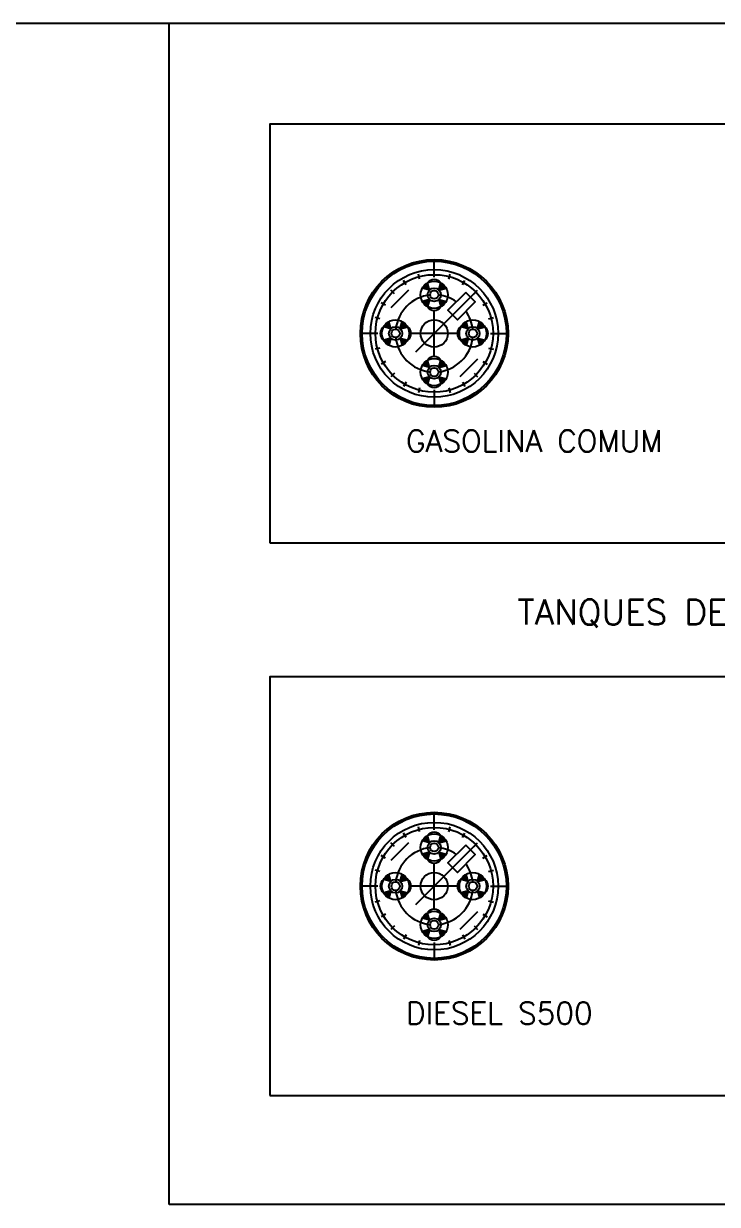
# Model space of a CAD drawing. Header units: millimetres. Extents: x 1111 to 2600, y -509 to -91.
# Drawn here: x 1561.55 to 1565.7, y -502.31 to -495.26 of the extents above; entities that cross this region are included whole.
import ezdxf

# ---------------------------------------------------------------- set-up
doc = ezdxf.new("R2010")
doc.units = ezdxf.units.MM
doc.layers.add('08', color=8, linetype='Continuous')
doc.styles.add('ROMANS', font='romans')

msp = doc.modelspace()

# ---------------------------------------------------------------- linework, layer by layer
at = {"layer": '08'}
for p, q in [((1569.6227, -495.2572), (1555.2532, -495.2572)), ((1562.4227, -502.3072), (1562.4227, -495.2572)), ((1564.0049, -496.7712), (1564.0049, -496.6762)), ((1564.0049, -496.7712), (1564.0049, -496.7412)), ((1563.8369, -496.8162), (1563.8219, -496.7902)), ((1563.9179, -496.7826), (1563.9102, -496.7537)), ((1563.9766, -496.8479), (1563.9653, -496.8056)), ((1564.0332, -496.8479), (1564.0445, -496.8056)), ((1564.0919, -496.7826), (1564.0996, -496.7537)), ((1564.1729, -496.8162), (1564.1879, -496.7902)), ((1563.7673, -496.8696), (1563.7461, -496.8484)), ((1563.8522, -496.8484), (1563.7461, -496.9545)), ((1563.8946, -497.2175), (1564.2531, -496.859)), ((1563.9766, -496.8479), (1563.9343, -496.8366)), ((1564.0332, -496.8479), (1564.0755, -496.8366)), ((1564.2425, -496.8696), (1564.2637, -496.8484)), ((1563.7139, -496.9392), (1563.6879, -496.9242)), ((1563.9766, -496.9045), (1563.9343, -496.9158)), ((1563.9766, -496.9045), (1563.9653, -496.9468)), ((1564.0332, -496.9045), (1564.0755, -496.9158)), ((1564.0332, -496.9045), (1564.0445, -496.9468)), ((1564.2959, -496.9392), (1564.3219, -496.9242)), ((1563.6803, -497.0202), (1563.6514, -497.0125)), ((1564.0049, -497.2445), (1564.0049, -496.9699)), ((1564.3294, -497.0202), (1564.3584, -497.0125)), ((1563.7456, -497.0789), (1563.7033, -497.0676)), ((1563.7456, -497.0789), (1563.7343, -497.0366)), ((1563.8022, -497.0789), (1563.8135, -497.0366)), ((1563.8022, -497.0789), (1563.8445, -497.0676)), ((1564.2076, -497.0789), (1564.1653, -497.0676)), ((1564.2076, -497.0789), (1564.1963, -497.0366)), ((1564.2642, -497.0789), (1564.2755, -497.0366)), ((1564.2642, -497.0789), (1564.3065, -497.0676)), ((1563.6689, -497.1072), (1563.5739, -497.1072)), ((1563.6689, -497.1072), (1563.6389, -497.1072)), ((1563.7456, -497.1355), (1563.7033, -497.1468)), ((1563.7456, -497.1355), (1563.7343, -497.1778)), ((1563.8022, -497.1355), (1563.8445, -497.1468)), ((1563.8022, -497.1355), (1563.8135, -497.1778)), ((1564.1422, -497.1072), (1563.8676, -497.1072)), ((1564.2076, -497.1355), (1564.1653, -497.1468)), ((1564.2076, -497.1355), (1564.1963, -497.1778)), ((1564.2642, -497.1355), (1564.3065, -497.1468)), ((1564.2642, -497.1355), (1564.2755, -497.1778)), ((1564.3409, -497.1072), (1564.3709, -497.1072)), ((1564.3409, -497.1072), (1564.4359, -497.1072)), ((1563.6803, -497.1942), (1563.6514, -497.2019)), ((1564.3294, -497.1942), (1564.3584, -497.2019)), ((1563.7139, -497.2752), (1563.6879, -497.2902)), ((1563.9766, -497.3099), (1563.9343, -497.2986)), ((1563.9766, -497.3099), (1563.9653, -497.2676)), ((1564.0332, -497.3099), (1564.0445, -497.2676)), ((1564.0332, -497.3099), (1564.0755, -497.2986)), ((1564.2637, -497.2599), (1564.1576, -497.366)), ((1564.2959, -497.2752), (1564.3219, -497.2902)), ((1563.7673, -497.3448), (1563.7461, -497.366)), ((1563.9766, -497.3665), (1563.9343, -497.3778)), ((1563.9766, -497.3665), (1563.9653, -497.4088)), ((1564.0332, -497.3665), (1564.0755, -497.3778)), ((1564.0332, -497.3665), (1564.0445, -497.4088)), ((1564.2425, -497.3448), (1564.2637, -497.366)), ((1563.8369, -497.3982), (1563.8219, -497.4242)), ((1563.9179, -497.4317), (1563.9102, -497.4607)), ((1564.0049, -497.4432), (1564.0049, -497.4732)), ((1564.0049, -497.4432), (1564.0049, -497.5382)), ((1564.0919, -497.4317), (1564.0996, -497.4607)), ((1564.1729, -497.3982), (1564.1879, -497.4242)), ((1564.0049, -500.0712), (1564.0049, -499.9762)), ((1563.9179, -500.0826), (1563.9102, -500.0537)), ((1564.0049, -500.0712), (1564.0049, -500.0412)), ((1564.0919, -500.0826), (1564.0996, -500.0537)), ((1563.8369, -500.1162), (1563.8219, -500.0902)), ((1563.9766, -500.1479), (1563.9653, -500.1056)), ((1564.0332, -500.1479), (1564.0445, -500.1056)), ((1564.1729, -500.1162), (1564.1879, -500.0902)), ((1563.7673, -500.1696), (1563.7461, -500.1484)), ((1563.8522, -500.1484), (1563.7461, -500.2545)), ((1563.8946, -500.5175), (1564.2531, -500.159)), ((1563.9766, -500.1479), (1563.9343, -500.1366)), ((1564.0332, -500.1479), (1564.0755, -500.1366)), ((1564.2425, -500.1696), (1564.2637, -500.1484)), ((1563.7139, -500.2392), (1563.6879, -500.2242)), ((1563.9766, -500.2045), (1563.9343, -500.2158)), ((1563.9766, -500.2045), (1563.9653, -500.2468)), ((1564.0332, -500.2045), (1564.0755, -500.2158)), ((1564.0332, -500.2045), (1564.0445, -500.2468)), ((1564.2959, -500.2392), (1564.3219, -500.2242)), ((1563.6803, -500.3202), (1563.6514, -500.3125)), ((1563.7456, -500.3789), (1563.7343, -500.3366)), ((1563.8022, -500.3789), (1563.8135, -500.3366)), ((1564.0049, -500.5445), (1564.0049, -500.2699)), ((1564.2076, -500.3789), (1564.1963, -500.3366)), ((1564.2642, -500.3789), (1564.2755, -500.3366)), ((1564.3294, -500.3202), (1564.3584, -500.3125)), ((1563.6689, -500.4072), (1563.5739, -500.4072)), ((1563.6689, -500.4072), (1563.6389, -500.4072)), ((1563.7456, -500.3789), (1563.7033, -500.3676)), ((1563.8022, -500.3789), (1563.8445, -500.3676)), ((1564.1422, -500.4072), (1563.8676, -500.4072)), ((1564.2076, -500.3789), (1564.1653, -500.3676)), ((1564.2642, -500.3789), (1564.3065, -500.3676)), ((1564.3409, -500.4072), (1564.3709, -500.4072)), ((1564.3409, -500.4072), (1564.4359, -500.4072)), ((1563.7456, -500.4355), (1563.7033, -500.4468)), ((1563.7456, -500.4355), (1563.7343, -500.4778)), ((1563.8022, -500.4355), (1563.8445, -500.4468)), ((1563.8022, -500.4355), (1563.8135, -500.4778)), ((1564.2076, -500.4355), (1564.1653, -500.4468)), ((1564.2076, -500.4355), (1564.1963, -500.4778)), ((1564.2642, -500.4355), (1564.3065, -500.4468)), ((1564.2642, -500.4355), (1564.2755, -500.4778)), ((1563.6803, -500.4942), (1563.6514, -500.5019)), ((1564.3294, -500.4942), (1564.3584, -500.5019)), ((1563.7139, -500.5752), (1563.6879, -500.5902)), ((1563.9766, -500.6099), (1563.9343, -500.5986)), ((1563.9766, -500.6099), (1563.9653, -500.5676)), ((1564.0332, -500.6099), (1564.0445, -500.5676)), ((1564.0332, -500.6099), (1564.0755, -500.5986)), ((1564.2637, -500.5599), (1564.1576, -500.666)), ((1564.2959, -500.5752), (1564.3219, -500.5902)), ((1563.7673, -500.6448), (1563.7461, -500.666)), ((1563.9766, -500.6665), (1563.9343, -500.6778)), ((1563.9766, -500.6665), (1563.9653, -500.7088)), ((1564.0332, -500.6665), (1564.0755, -500.6778)), ((1564.0332, -500.6665), (1564.0445, -500.7088)), ((1564.2425, -500.6448), (1564.2637, -500.666)), ((1563.8369, -500.6982), (1563.8219, -500.7242)), ((1563.9179, -500.7317), (1563.9102, -500.7607)), ((1564.0049, -500.7432), (1564.0049, -500.7732)), ((1564.0049, -500.7432), (1564.0049, -500.8382)), ((1564.0919, -500.7317), (1564.0996, -500.7607)), ((1564.1729, -500.6982), (1564.1879, -500.7242)), ((1569.6227, -502.3072), (1562.4227, -502.3072))]:
    msp.add_line(p, q, dxfattribs=at)
for points in [[(1563.0227, -498.3572), (1569.0227, -498.3572), (1569.0227, -495.8572), (1563.0227, -495.8572)], [(1564.193, -496.8625), (1564.0869, -496.9686), (1564.1435, -497.0252), (1564.2496, -496.9191)], [(1563.0227, -501.6572), (1569.0227, -501.6572), (1569.0227, -499.1572), (1563.0227, -499.1572)], [(1564.193, -500.1625), (1564.0869, -500.2686), (1564.1435, -500.3252), (1564.2496, -500.2191)]]:
    msp.add_lwpolyline(points, close=True, dxfattribs=at)
for centre, radius in [((1564.0049, -497.1072), 0.441), ((1564.0049, -497.1072), 0.431), ((1564.0049, -497.1072), 0.381), ((1564.0049, -497.1072), 0.351), ((1564.0049, -496.8762), 0.081), ((1564.0049, -496.8762), 0.04), ((1564.0049, -496.8762), 0.025), ((1563.7739, -497.1072), 0.081), ((1563.7739, -497.1072), 0.04), ((1563.7739, -497.1072), 0.025), ((1564.0049, -497.1072), 0.081), ((1564.2359, -497.1072), 0.081), ((1564.2359, -497.1072), 0.04), ((1564.2359, -497.1072), 0.025), ((1564.0049, -497.3382), 0.081), ((1564.0049, -497.3382), 0.04), ((1564.0049, -497.3382), 0.025), ((1564.0049, -500.4072), 0.441), ((1564.0049, -500.4072), 0.431), ((1564.0049, -500.4072), 0.381), ((1564.0049, -500.4072), 0.351), ((1564.0049, -500.1762), 0.081), ((1564.0049, -500.1762), 0.04), ((1564.0049, -500.1762), 0.025), ((1563.7739, -500.4072), 0.081), ((1564.0049, -500.4072), 0.081), ((1564.2359, -500.4072), 0.081), ((1563.7739, -500.4072), 0.04), ((1563.7739, -500.4072), 0.025), ((1564.2359, -500.4072), 0.04), ((1564.2359, -500.4072), 0.025), ((1564.0049, -500.6382), 0.081), ((1564.0049, -500.6382), 0.04), ((1564.0049, -500.6382), 0.025)]:
    msp.add_circle(centre, radius, dxfattribs=at)
for centre, radius, start, end in [((1564.0049, -496.834), 0.0488, 35.62307, 144.37693), ((1564.0049, -497.1072), 0.231, 96.20387, 173.79613), ((1564.0049, -497.1072), 0.231, 54.97161, 83.79613), ((1564.0049, -496.9211), 0.0488, 215.62307, 324.37693), ((1564.0049, -497.1072), 0.231, 6.20387, 35.02839), ((1563.7317, -497.1072), 0.0488, 125.62307, 234.37693), ((1563.8188, -497.1072), 0.0488, 305.62307, 54.37693), ((1564.1909, -497.1072), 0.0488, 125.62307, 234.37693), ((1564.2781, -497.1072), 0.0488, 305.62307, 54.37693), ((1564.0049, -497.1072), 0.231, 186.20387, 263.79613), ((1564.0049, -497.1072), 0.231, 276.20387, 353.79613), ((1564.0049, -497.2932), 0.0488, 35.62307, 144.37693), ((1564.0049, -497.3804), 0.0488, 215.62307, 324.37693), ((1564.0049, -500.134), 0.0488, 35.62307, 144.37693), ((1564.0049, -500.4072), 0.231, 96.20387, 173.79613), ((1564.0049, -500.4072), 0.231, 54.97161, 83.79613), ((1564.0049, -500.2211), 0.0488, 215.62307, 324.37693), ((1564.0049, -500.4072), 0.231, 6.20387, 35.02839), ((1563.7317, -500.4072), 0.0488, 125.62307, 234.37693), ((1563.8188, -500.4072), 0.0488, 305.62307, 54.37693), ((1564.1909, -500.4072), 0.0488, 125.62307, 234.37693), ((1564.2781, -500.4072), 0.0488, 305.62307, 54.37693), ((1564.0049, -500.4072), 0.231, 186.20387, 263.79613), ((1564.0049, -500.4072), 0.231, 276.20387, 353.79613), ((1564.0049, -500.5932), 0.0488, 35.62307, 144.37693), ((1564.0049, -500.6804), 0.0488, 215.62307, 324.37693)]:
    msp.add_arc(centre, radius, start, end, dxfattribs=at)
for points in [[(1563.9343, -496.8366), (1563.9653, -496.8056), (1563.9766, -496.8479), (1563.9653, -496.8056)], [(1563.9476, -496.8189), (1563.9498, -496.8211), (1563.9653, -496.8056), (1563.9498, -496.8211)], [(1563.956, -496.8116), (1563.9566, -496.8123), (1563.9476, -496.8189), (1563.9566, -496.8123)], [(1563.956, -496.8116), (1563.9653, -496.8056), (1563.9566, -496.8123), (1563.9653, -496.8056)], [(1564.0445, -496.8056), (1564.0755, -496.8366), (1564.0332, -496.8479), (1564.0755, -496.8366)], [(1564.0445, -496.8056), (1564.0622, -496.8189), (1564.06, -496.8211), (1564.0622, -496.8189)], [(1564.0537, -496.8116), (1564.0445, -496.8056), (1564.0532, -496.8123), (1564.0445, -496.8056)], [(1564.0537, -496.8116), (1564.0532, -496.8123), (1564.0622, -496.8189), (1564.0532, -496.8123)], [(1563.9343, -496.8366), (1563.9476, -496.8189), (1563.9498, -496.8211), (1563.9476, -496.8189)], [(1563.9403, -496.8273), (1563.9343, -496.8366), (1563.941, -496.8279), (1563.9343, -496.8366)], [(1563.9403, -496.8273), (1563.941, -496.8279), (1563.9476, -496.8189), (1563.941, -496.8279)], [(1564.0622, -496.8189), (1564.06, -496.8211), (1564.0755, -496.8366), (1564.06, -496.8211)], [(1564.0695, -496.8273), (1564.0688, -496.8279), (1564.0622, -496.8189), (1564.0688, -496.8279)], [(1564.0695, -496.8273), (1564.0755, -496.8366), (1564.0688, -496.8279), (1564.0755, -496.8366)], [(1563.9653, -496.9468), (1563.9343, -496.9158), (1563.9766, -496.9045), (1563.9343, -496.9158)], [(1563.9476, -496.9335), (1563.9498, -496.9313), (1563.9343, -496.9158), (1563.9498, -496.9313)], [(1563.9403, -496.925), (1563.9343, -496.9158), (1563.941, -496.9245), (1563.9343, -496.9158)], [(1563.9403, -496.925), (1563.941, -496.9245), (1563.9476, -496.9335), (1563.941, -496.9245)], [(1563.9653, -496.9468), (1563.9476, -496.9335), (1563.9498, -496.9313), (1563.9476, -496.9335)], [(1563.956, -496.9408), (1563.9566, -496.9401), (1563.9476, -496.9335), (1563.9566, -496.9401)], [(1563.956, -496.9408), (1563.9653, -496.9468), (1563.9566, -496.9401), (1563.9653, -496.9468)], [(1564.0755, -496.9158), (1564.0445, -496.9468), (1564.0332, -496.9045), (1564.0445, -496.9468)], [(1564.0622, -496.9335), (1564.06, -496.9313), (1564.0445, -496.9468), (1564.06, -496.9313)], [(1564.0537, -496.9408), (1564.0445, -496.9468), (1564.0532, -496.9401), (1564.0445, -496.9468)], [(1564.0537, -496.9408), (1564.0532, -496.9401), (1564.0622, -496.9335), (1564.0532, -496.9401)], [(1564.0755, -496.9158), (1564.0622, -496.9335), (1564.06, -496.9313), (1564.0622, -496.9335)], [(1564.0695, -496.925), (1564.0688, -496.9245), (1564.0622, -496.9335), (1564.0688, -496.9245)], [(1564.0695, -496.925), (1564.0755, -496.9158), (1564.0688, -496.9245), (1564.0755, -496.9158)], [(1563.7033, -497.0676), (1563.7343, -497.0366), (1563.7456, -497.0789), (1563.7343, -497.0366)], [(1563.7033, -497.0676), (1563.7166, -497.0499), (1563.7188, -497.0521), (1563.7166, -497.0499)], [(1563.7093, -497.0583), (1563.7033, -497.0676), (1563.71, -497.0589), (1563.7033, -497.0676)], [(1563.7093, -497.0583), (1563.71, -497.0589), (1563.7166, -497.0499), (1563.71, -497.0589)], [(1563.7166, -497.0499), (1563.7188, -497.0521), (1563.7343, -497.0366), (1563.7188, -497.0521)], [(1563.725, -497.0426), (1563.7256, -497.0433), (1563.7166, -497.0499), (1563.7256, -497.0433)], [(1563.725, -497.0426), (1563.7343, -497.0366), (1563.7256, -497.0433), (1563.7343, -497.0366)], [(1563.8135, -497.0366), (1563.8445, -497.0676), (1563.8022, -497.0789), (1563.8445, -497.0676)], [(1563.8135, -497.0366), (1563.8312, -497.0499), (1563.829, -497.0521), (1563.8312, -497.0499)], [(1563.8227, -497.0426), (1563.8135, -497.0366), (1563.8222, -497.0433), (1563.8135, -497.0366)], [(1563.8227, -497.0426), (1563.8222, -497.0433), (1563.8312, -497.0499), (1563.8222, -497.0433)], [(1563.8312, -497.0499), (1563.829, -497.0521), (1563.8445, -497.0676), (1563.829, -497.0521)], [(1563.8385, -497.0583), (1563.8378, -497.0589), (1563.8312, -497.0499), (1563.8378, -497.0589)], [(1563.8385, -497.0583), (1563.8445, -497.0676), (1563.8378, -497.0589), (1563.8445, -497.0676)], [(1564.1653, -497.0676), (1564.1963, -497.0366), (1564.2076, -497.0789), (1564.1963, -497.0366)], [(1564.1653, -497.0676), (1564.1786, -497.0499), (1564.1808, -497.0521), (1564.1786, -497.0499)], [(1564.1713, -497.0583), (1564.1653, -497.0676), (1564.172, -497.0589), (1564.1653, -497.0676)], [(1564.1713, -497.0583), (1564.172, -497.0589), (1564.1786, -497.0499), (1564.172, -497.0589)], [(1564.1786, -497.0499), (1564.1808, -497.0521), (1564.1963, -497.0366), (1564.1808, -497.0521)], [(1564.187, -497.0426), (1564.1876, -497.0433), (1564.1786, -497.0499), (1564.1876, -497.0433)], [(1564.187, -497.0426), (1564.1963, -497.0366), (1564.1876, -497.0433), (1564.1963, -497.0366)], [(1564.2755, -497.0366), (1564.3065, -497.0676), (1564.2642, -497.0789), (1564.3065, -497.0676)], [(1564.2755, -497.0366), (1564.2932, -497.0499), (1564.291, -497.0521), (1564.2932, -497.0499)], [(1564.2847, -497.0426), (1564.2755, -497.0366), (1564.2842, -497.0433), (1564.2755, -497.0366)], [(1564.2847, -497.0426), (1564.2842, -497.0433), (1564.2932, -497.0499), (1564.2842, -497.0433)], [(1564.2932, -497.0499), (1564.291, -497.0521), (1564.3065, -497.0676), (1564.291, -497.0521)], [(1564.3005, -497.0583), (1564.2998, -497.0589), (1564.2932, -497.0499), (1564.2998, -497.0589)], [(1564.3005, -497.0583), (1564.3065, -497.0676), (1564.2998, -497.0589), (1564.3065, -497.0676)], [(1563.7343, -497.1778), (1563.7033, -497.1468), (1563.7456, -497.1355), (1563.7033, -497.1468)], [(1563.7166, -497.1645), (1563.7188, -497.1623), (1563.7033, -497.1468), (1563.7188, -497.1623)], [(1563.7093, -497.156), (1563.7033, -497.1468), (1563.71, -497.1555), (1563.7033, -497.1468)], [(1563.7093, -497.156), (1563.71, -497.1555), (1563.7166, -497.1645), (1563.71, -497.1555)], [(1563.7343, -497.1778), (1563.7166, -497.1645), (1563.7188, -497.1623), (1563.7166, -497.1645)], [(1563.725, -497.1718), (1563.7256, -497.1711), (1563.7166, -497.1645), (1563.7256, -497.1711)], [(1563.8445, -497.1468), (1563.8135, -497.1778), (1563.8022, -497.1355), (1563.8135, -497.1778)], [(1563.8312, -497.1645), (1563.829, -497.1623), (1563.8135, -497.1778), (1563.829, -497.1623)], [(1563.8227, -497.1718), (1563.8222, -497.1711), (1563.8312, -497.1645), (1563.8222, -497.1711)], [(1563.8445, -497.1468), (1563.8312, -497.1645), (1563.829, -497.1623), (1563.8312, -497.1645)], [(1563.8385, -497.156), (1563.8378, -497.1555), (1563.8312, -497.1645), (1563.8378, -497.1555)], [(1563.8385, -497.156), (1563.8445, -497.1468), (1563.8378, -497.1555), (1563.8445, -497.1468)], [(1564.1963, -497.1778), (1564.1653, -497.1468), (1564.2076, -497.1355), (1564.1653, -497.1468)], [(1564.1786, -497.1645), (1564.1808, -497.1623), (1564.1653, -497.1468), (1564.1808, -497.1623)], [(1564.1713, -497.156), (1564.1653, -497.1468), (1564.172, -497.1555), (1564.1653, -497.1468)], [(1564.1713, -497.156), (1564.172, -497.1555), (1564.1786, -497.1645), (1564.172, -497.1555)], [(1564.1963, -497.1778), (1564.1786, -497.1645), (1564.1808, -497.1623), (1564.1786, -497.1645)], [(1564.187, -497.1718), (1564.1876, -497.1711), (1564.1786, -497.1645), (1564.1876, -497.1711)], [(1564.3065, -497.1468), (1564.2755, -497.1778), (1564.2642, -497.1355), (1564.2755, -497.1778)], [(1564.2932, -497.1645), (1564.291, -497.1623), (1564.2755, -497.1778), (1564.291, -497.1623)], [(1564.2847, -497.1718), (1564.2842, -497.1711), (1564.2932, -497.1645), (1564.2842, -497.1711)], [(1564.3065, -497.1468), (1564.2932, -497.1645), (1564.291, -497.1623), (1564.2932, -497.1645)], [(1564.3005, -497.156), (1564.2998, -497.1555), (1564.2932, -497.1645), (1564.2998, -497.1555)], [(1564.3005, -497.156), (1564.3065, -497.1468), (1564.2998, -497.1555), (1564.3065, -497.1468)], [(1563.725, -497.1718), (1563.7343, -497.1778), (1563.7256, -497.1711), (1563.7343, -497.1778)], [(1563.8227, -497.1718), (1563.8135, -497.1778), (1563.8222, -497.1711), (1563.8135, -497.1778)], [(1564.187, -497.1718), (1564.1963, -497.1778), (1564.1876, -497.1711), (1564.1963, -497.1778)], [(1564.2847, -497.1718), (1564.2755, -497.1778), (1564.2842, -497.1711), (1564.2755, -497.1778)], [(1563.9343, -497.2986), (1563.9653, -497.2676), (1563.9766, -497.3099), (1563.9653, -497.2676)], [(1563.9343, -497.2986), (1563.9476, -497.2809), (1563.9498, -497.2831), (1563.9476, -497.2809)], [(1563.9403, -497.2893), (1563.9343, -497.2986), (1563.941, -497.2899), (1563.9343, -497.2986)], [(1563.9403, -497.2893), (1563.941, -497.2899), (1563.9476, -497.2809), (1563.941, -497.2899)], [(1563.9476, -497.2809), (1563.9498, -497.2831), (1563.9653, -497.2676), (1563.9498, -497.2831)], [(1563.956, -497.2736), (1563.9566, -497.2743), (1563.9476, -497.2809), (1563.9566, -497.2743)], [(1563.956, -497.2736), (1563.9653, -497.2676), (1563.9566, -497.2743), (1563.9653, -497.2676)], [(1564.0445, -497.2676), (1564.0755, -497.2986), (1564.0332, -497.3099), (1564.0755, -497.2986)], [(1564.0445, -497.2676), (1564.0622, -497.2809), (1564.06, -497.2831), (1564.0622, -497.2809)], [(1564.0537, -497.2736), (1564.0445, -497.2676), (1564.0532, -497.2743), (1564.0445, -497.2676)], [(1564.0537, -497.2736), (1564.0532, -497.2743), (1564.0622, -497.2809), (1564.0532, -497.2743)], [(1564.0622, -497.2809), (1564.06, -497.2831), (1564.0755, -497.2986), (1564.06, -497.2831)], [(1564.0695, -497.2893), (1564.0688, -497.2899), (1564.0622, -497.2809), (1564.0688, -497.2899)], [(1564.0695, -497.2893), (1564.0755, -497.2986), (1564.0688, -497.2899), (1564.0755, -497.2986)], [(1563.9653, -497.4088), (1563.9343, -497.3778), (1563.9766, -497.3665), (1563.9343, -497.3778)], [(1564.0755, -497.3778), (1564.0445, -497.4088), (1564.0332, -497.3665), (1564.0445, -497.4088)], [(1563.9476, -497.3955), (1563.9498, -497.3933), (1563.9343, -497.3778), (1563.9498, -497.3933)], [(1563.9403, -497.387), (1563.9343, -497.3778), (1563.941, -497.3865), (1563.9343, -497.3778)], [(1563.9403, -497.387), (1563.941, -497.3865), (1563.9476, -497.3955), (1563.941, -497.3865)], [(1563.9653, -497.4088), (1563.9476, -497.3955), (1563.9498, -497.3933), (1563.9476, -497.3955)], [(1563.956, -497.4028), (1563.9566, -497.4021), (1563.9476, -497.3955), (1563.9566, -497.4021)], [(1563.956, -497.4028), (1563.9653, -497.4088), (1563.9566, -497.4021), (1563.9653, -497.4088)], [(1564.0622, -497.3955), (1564.06, -497.3933), (1564.0445, -497.4088), (1564.06, -497.3933)], [(1564.0537, -497.4028), (1564.0445, -497.4088), (1564.0532, -497.4021), (1564.0445, -497.4088)], [(1564.0537, -497.4028), (1564.0532, -497.4021), (1564.0622, -497.3955), (1564.0532, -497.4021)], [(1564.0755, -497.3778), (1564.0622, -497.3955), (1564.06, -497.3933), (1564.0622, -497.3955)], [(1564.0695, -497.387), (1564.0688, -497.3865), (1564.0622, -497.3955), (1564.0688, -497.3865)], [(1564.0695, -497.387), (1564.0755, -497.3778), (1564.0688, -497.3865), (1564.0755, -497.3778)], [(1563.9343, -500.1366), (1563.9653, -500.1056), (1563.9766, -500.1479), (1563.9653, -500.1056)], [(1563.9343, -500.1366), (1563.9476, -500.1189), (1563.9498, -500.1211), (1563.9476, -500.1189)], [(1563.9403, -500.1273), (1563.941, -500.1279), (1563.9476, -500.1189), (1563.941, -500.1279)], [(1563.9476, -500.1189), (1563.9498, -500.1211), (1563.9653, -500.1056), (1563.9498, -500.1211)], [(1563.956, -500.1116), (1563.9566, -500.1123), (1563.9476, -500.1189), (1563.9566, -500.1123)], [(1563.956, -500.1116), (1563.9653, -500.1056), (1563.9566, -500.1123), (1563.9653, -500.1056)], [(1564.0445, -500.1056), (1564.0755, -500.1366), (1564.0332, -500.1479), (1564.0755, -500.1366)], [(1564.0445, -500.1056), (1564.0622, -500.1189), (1564.06, -500.1211), (1564.0622, -500.1189)], [(1564.0537, -500.1116), (1564.0445, -500.1056), (1564.0532, -500.1123), (1564.0445, -500.1056)], [(1564.0537, -500.1116), (1564.0532, -500.1123), (1564.0622, -500.1189), (1564.0532, -500.1123)], [(1564.0622, -500.1189), (1564.06, -500.1211), (1564.0755, -500.1366), (1564.06, -500.1211)], [(1564.0695, -500.1273), (1564.0688, -500.1279), (1564.0622, -500.1189), (1564.0688, -500.1279)], [(1563.9403, -500.1273), (1563.9343, -500.1366), (1563.941, -500.1279), (1563.9343, -500.1366)], [(1564.0695, -500.1273), (1564.0755, -500.1366), (1564.0688, -500.1279), (1564.0755, -500.1366)], [(1563.9653, -500.2468), (1563.9343, -500.2158), (1563.9766, -500.2045), (1563.9343, -500.2158)], [(1563.9476, -500.2335), (1563.9498, -500.2313), (1563.9343, -500.2158), (1563.9498, -500.2313)], [(1563.9403, -500.225), (1563.9343, -500.2158), (1563.941, -500.2245), (1563.9343, -500.2158)], [(1563.9403, -500.225), (1563.941, -500.2245), (1563.9476, -500.2335), (1563.941, -500.2245)], [(1563.9653, -500.2468), (1563.9476, -500.2335), (1563.9498, -500.2313), (1563.9476, -500.2335)], [(1563.956, -500.2408), (1563.9566, -500.2401), (1563.9476, -500.2335), (1563.9566, -500.2401)], [(1563.956, -500.2408), (1563.9653, -500.2468), (1563.9566, -500.2401), (1563.9653, -500.2468)], [(1564.0755, -500.2158), (1564.0445, -500.2468), (1564.0332, -500.2045), (1564.0445, -500.2468)], [(1564.0622, -500.2335), (1564.06, -500.2313), (1564.0445, -500.2468), (1564.06, -500.2313)], [(1564.0537, -500.2408), (1564.0445, -500.2468), (1564.0532, -500.2401), (1564.0445, -500.2468)], [(1564.0537, -500.2408), (1564.0532, -500.2401), (1564.0622, -500.2335), (1564.0532, -500.2401)], [(1564.0755, -500.2158), (1564.0622, -500.2335), (1564.06, -500.2313), (1564.0622, -500.2335)], [(1564.0695, -500.225), (1564.0688, -500.2245), (1564.0622, -500.2335), (1564.0688, -500.2245)], [(1564.0695, -500.225), (1564.0755, -500.2158), (1564.0688, -500.2245), (1564.0755, -500.2158)], [(1563.7033, -500.3676), (1563.7343, -500.3366), (1563.7456, -500.3789), (1563.7343, -500.3366)], [(1563.7166, -500.3499), (1563.7188, -500.3521), (1563.7343, -500.3366), (1563.7188, -500.3521)], [(1563.725, -500.3426), (1563.7343, -500.3366), (1563.7256, -500.3433), (1563.7343, -500.3366)], [(1563.8135, -500.3366), (1563.8445, -500.3676), (1563.8022, -500.3789), (1563.8445, -500.3676)], [(1563.8135, -500.3366), (1563.8312, -500.3499), (1563.829, -500.3521), (1563.8312, -500.3499)], [(1563.8227, -500.3426), (1563.8135, -500.3366), (1563.8222, -500.3433), (1563.8135, -500.3366)], [(1564.1653, -500.3676), (1564.1963, -500.3366), (1564.2076, -500.3789), (1564.1963, -500.3366)], [(1564.1786, -500.3499), (1564.1808, -500.3521), (1564.1963, -500.3366), (1564.1808, -500.3521)], [(1564.187, -500.3426), (1564.1963, -500.3366), (1564.1876, -500.3433), (1564.1963, -500.3366)], [(1564.2755, -500.3366), (1564.3065, -500.3676), (1564.2642, -500.3789), (1564.3065, -500.3676)], [(1564.2755, -500.3366), (1564.2932, -500.3499), (1564.291, -500.3521), (1564.2932, -500.3499)], [(1564.2847, -500.3426), (1564.2755, -500.3366), (1564.2842, -500.3433), (1564.2755, -500.3366)], [(1563.7033, -500.3676), (1563.7166, -500.3499), (1563.7188, -500.3521), (1563.7166, -500.3499)], [(1563.7093, -500.3583), (1563.7033, -500.3676), (1563.71, -500.3589), (1563.7033, -500.3676)], [(1563.7093, -500.3583), (1563.71, -500.3589), (1563.7166, -500.3499), (1563.71, -500.3589)], [(1563.725, -500.3426), (1563.7256, -500.3433), (1563.7166, -500.3499), (1563.7256, -500.3433)], [(1563.8227, -500.3426), (1563.8222, -500.3433), (1563.8312, -500.3499), (1563.8222, -500.3433)], [(1563.8312, -500.3499), (1563.829, -500.3521), (1563.8445, -500.3676), (1563.829, -500.3521)], [(1563.8385, -500.3583), (1563.8378, -500.3589), (1563.8312, -500.3499), (1563.8378, -500.3589)], [(1563.8385, -500.3583), (1563.8445, -500.3676), (1563.8378, -500.3589), (1563.8445, -500.3676)], [(1564.1653, -500.3676), (1564.1786, -500.3499), (1564.1808, -500.3521), (1564.1786, -500.3499)], [(1564.1713, -500.3583), (1564.1653, -500.3676), (1564.172, -500.3589), (1564.1653, -500.3676)], [(1564.1713, -500.3583), (1564.172, -500.3589), (1564.1786, -500.3499), (1564.172, -500.3589)], [(1564.187, -500.3426), (1564.1876, -500.3433), (1564.1786, -500.3499), (1564.1876, -500.3433)], [(1564.2847, -500.3426), (1564.2842, -500.3433), (1564.2932, -500.3499), (1564.2842, -500.3433)], [(1564.2932, -500.3499), (1564.291, -500.3521), (1564.3065, -500.3676), (1564.291, -500.3521)], [(1564.3005, -500.3583), (1564.2998, -500.3589), (1564.2932, -500.3499), (1564.2998, -500.3589)], [(1564.3005, -500.3583), (1564.3065, -500.3676), (1564.2998, -500.3589), (1564.3065, -500.3676)], [(1563.7343, -500.4778), (1563.7033, -500.4468), (1563.7456, -500.4355), (1563.7033, -500.4468)], [(1563.7166, -500.4645), (1563.7188, -500.4623), (1563.7033, -500.4468), (1563.7188, -500.4623)], [(1563.7093, -500.456), (1563.7033, -500.4468), (1563.71, -500.4555), (1563.7033, -500.4468)], [(1563.7093, -500.456), (1563.71, -500.4555), (1563.7166, -500.4645), (1563.71, -500.4555)], [(1563.7343, -500.4778), (1563.7166, -500.4645), (1563.7188, -500.4623), (1563.7166, -500.4645)], [(1563.725, -500.4718), (1563.7256, -500.4711), (1563.7166, -500.4645), (1563.7256, -500.4711)], [(1563.725, -500.4718), (1563.7343, -500.4778), (1563.7256, -500.4711), (1563.7343, -500.4778)], [(1563.8445, -500.4468), (1563.8135, -500.4778), (1563.8022, -500.4355), (1563.8135, -500.4778)], [(1563.8312, -500.4645), (1563.829, -500.4623), (1563.8135, -500.4778), (1563.829, -500.4623)], [(1563.8227, -500.4718), (1563.8135, -500.4778), (1563.8222, -500.4711), (1563.8135, -500.4778)], [(1563.8227, -500.4718), (1563.8222, -500.4711), (1563.8312, -500.4645), (1563.8222, -500.4711)], [(1563.8445, -500.4468), (1563.8312, -500.4645), (1563.829, -500.4623), (1563.8312, -500.4645)], [(1563.8385, -500.456), (1563.8378, -500.4555), (1563.8312, -500.4645), (1563.8378, -500.4555)], [(1563.8385, -500.456), (1563.8445, -500.4468), (1563.8378, -500.4555), (1563.8445, -500.4468)], [(1564.1963, -500.4778), (1564.1653, -500.4468), (1564.2076, -500.4355), (1564.1653, -500.4468)], [(1564.1786, -500.4645), (1564.1808, -500.4623), (1564.1653, -500.4468), (1564.1808, -500.4623)], [(1564.1713, -500.456), (1564.1653, -500.4468), (1564.172, -500.4555), (1564.1653, -500.4468)], [(1564.1713, -500.456), (1564.172, -500.4555), (1564.1786, -500.4645), (1564.172, -500.4555)], [(1564.1963, -500.4778), (1564.1786, -500.4645), (1564.1808, -500.4623), (1564.1786, -500.4645)], [(1564.187, -500.4718), (1564.1876, -500.4711), (1564.1786, -500.4645), (1564.1876, -500.4711)], [(1564.187, -500.4718), (1564.1963, -500.4778), (1564.1876, -500.4711), (1564.1963, -500.4778)], [(1564.3065, -500.4468), (1564.2755, -500.4778), (1564.2642, -500.4355), (1564.2755, -500.4778)], [(1564.2932, -500.4645), (1564.291, -500.4623), (1564.2755, -500.4778), (1564.291, -500.4623)], [(1564.2847, -500.4718), (1564.2755, -500.4778), (1564.2842, -500.4711), (1564.2755, -500.4778)], [(1564.2847, -500.4718), (1564.2842, -500.4711), (1564.2932, -500.4645), (1564.2842, -500.4711)], [(1564.3065, -500.4468), (1564.2932, -500.4645), (1564.291, -500.4623), (1564.2932, -500.4645)], [(1564.3005, -500.456), (1564.2998, -500.4555), (1564.2932, -500.4645), (1564.2998, -500.4555)], [(1564.3005, -500.456), (1564.3065, -500.4468), (1564.2998, -500.4555), (1564.3065, -500.4468)], [(1563.9343, -500.5986), (1563.9653, -500.5676), (1563.9766, -500.6099), (1563.9653, -500.5676)], [(1563.9343, -500.5986), (1563.9476, -500.5809), (1563.9498, -500.5831), (1563.9476, -500.5809)], [(1563.9403, -500.5893), (1563.9343, -500.5986), (1563.941, -500.5899), (1563.9343, -500.5986)], [(1563.9403, -500.5893), (1563.941, -500.5899), (1563.9476, -500.5809), (1563.941, -500.5899)], [(1563.9476, -500.5809), (1563.9498, -500.5831), (1563.9653, -500.5676), (1563.9498, -500.5831)], [(1563.956, -500.5736), (1563.9566, -500.5743), (1563.9476, -500.5809), (1563.9566, -500.5743)], [(1563.956, -500.5736), (1563.9653, -500.5676), (1563.9566, -500.5743), (1563.9653, -500.5676)], [(1564.0445, -500.5676), (1564.0755, -500.5986), (1564.0332, -500.6099), (1564.0755, -500.5986)], [(1564.0445, -500.5676), (1564.0622, -500.5809), (1564.06, -500.5831), (1564.0622, -500.5809)], [(1564.0537, -500.5736), (1564.0445, -500.5676), (1564.0532, -500.5743), (1564.0445, -500.5676)], [(1564.0537, -500.5736), (1564.0532, -500.5743), (1564.0622, -500.5809), (1564.0532, -500.5743)], [(1564.0622, -500.5809), (1564.06, -500.5831), (1564.0755, -500.5986), (1564.06, -500.5831)], [(1564.0695, -500.5893), (1564.0688, -500.5899), (1564.0622, -500.5809), (1564.0688, -500.5899)], [(1564.0695, -500.5893), (1564.0755, -500.5986), (1564.0688, -500.5899), (1564.0755, -500.5986)], [(1563.9653, -500.7088), (1563.9343, -500.6778), (1563.9766, -500.6665), (1563.9343, -500.6778)], [(1563.9476, -500.6955), (1563.9498, -500.6933), (1563.9343, -500.6778), (1563.9498, -500.6933)], [(1563.9403, -500.687), (1563.9343, -500.6778), (1563.941, -500.6865), (1563.9343, -500.6778)], [(1563.9403, -500.687), (1563.941, -500.6865), (1563.9476, -500.6955), (1563.941, -500.6865)], [(1564.0755, -500.6778), (1564.0445, -500.7088), (1564.0332, -500.6665), (1564.0445, -500.7088)], [(1564.0755, -500.6778), (1564.0622, -500.6955), (1564.06, -500.6933), (1564.0622, -500.6955)], [(1564.0695, -500.687), (1564.0688, -500.6865), (1564.0622, -500.6955), (1564.0688, -500.6865)], [(1564.0695, -500.687), (1564.0755, -500.6778), (1564.0688, -500.6865), (1564.0755, -500.6778)], [(1563.9653, -500.7088), (1563.9476, -500.6955), (1563.9498, -500.6933), (1563.9476, -500.6955)], [(1563.956, -500.7028), (1563.9566, -500.7021), (1563.9476, -500.6955), (1563.9566, -500.7021)], [(1563.956, -500.7028), (1563.9653, -500.7088), (1563.9566, -500.7021), (1563.9653, -500.7088)], [(1564.0622, -500.6955), (1564.06, -500.6933), (1564.0445, -500.7088), (1564.06, -500.6933)], [(1564.0537, -500.7028), (1564.0445, -500.7088), (1564.0532, -500.7021), (1564.0445, -500.7088)], [(1564.0537, -500.7028), (1564.0532, -500.7021), (1564.0622, -500.6955), (1564.0532, -500.7021)]]:
    msp.add_solid(points, dxfattribs=at)

# ---------------------------------------------------------------- texts
at = {"layer": '08', "char_height": 0.13, "attachment_point": 1, "style": 'ROMANS'}
for s, insert in [('GASOLINA COMUM', (1563.8369, -497.6844)), ('DIESEL S500', (1563.8369, -501.1005))]:
    msp.add_mtext(s, dxfattribs=dict(at, insert=insert))
at = {"layer": '08', "insert": (1565.8487, -498.778), "char_height": 0.15, "width": 2.823042, "attachment_point": 5, "style": 'ROMANS'}
msp.add_mtext('TANQUES DE COMBUSTÍVEL', dxfattribs=at)

doc.saveas('drawing.dxf')
